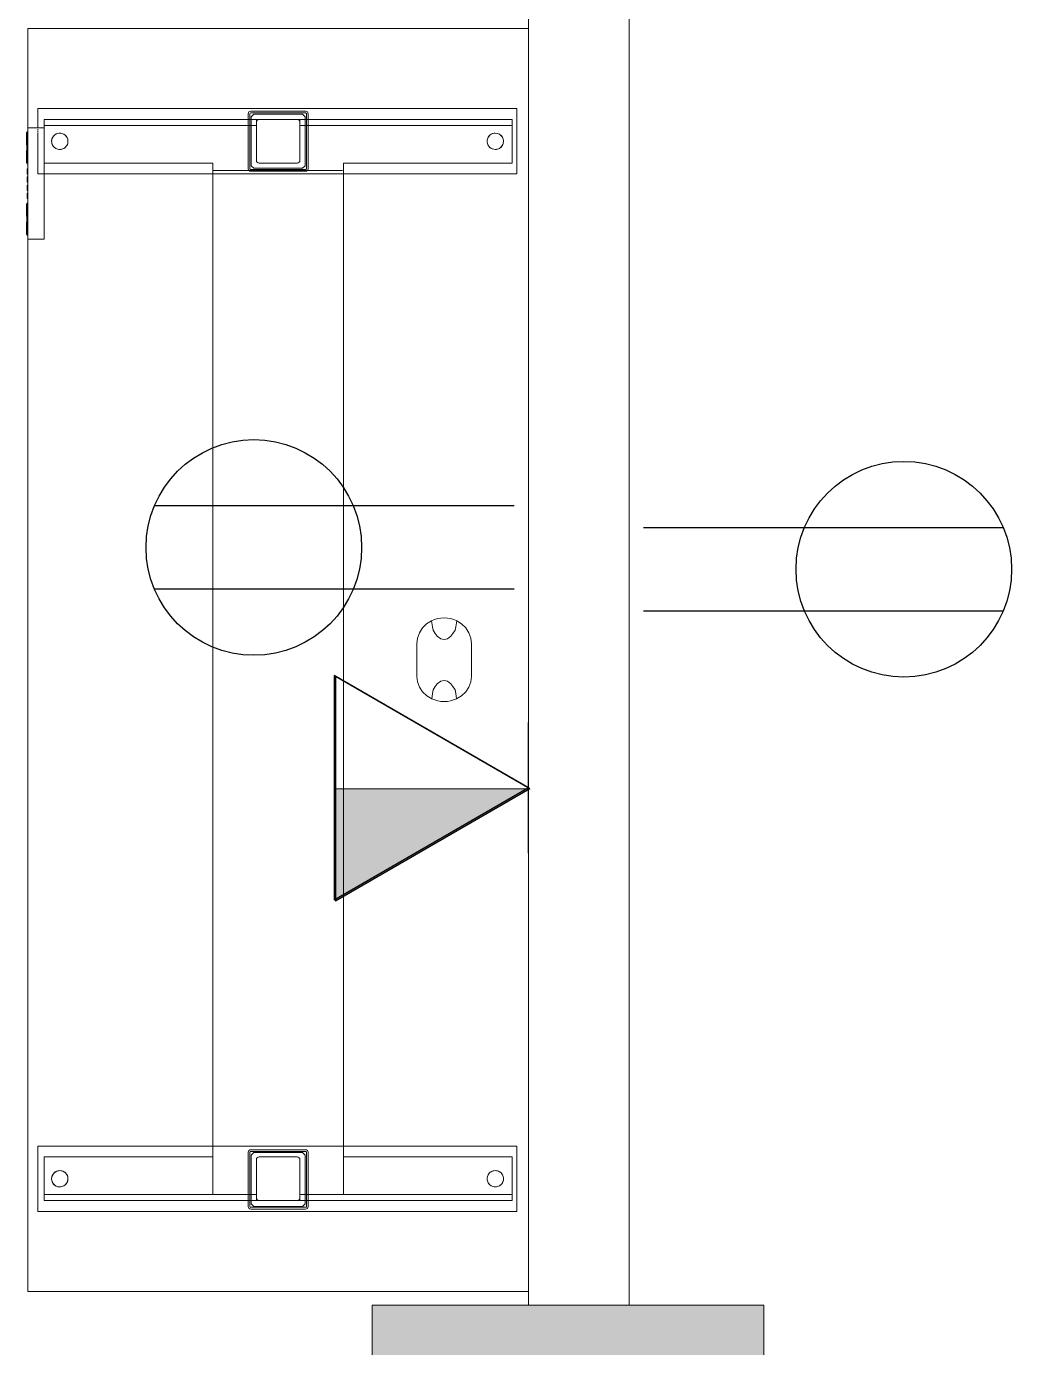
# Model space of a CAD drawing. Header units: inches. Extents: x -326 to 986, y -79 to 1436.
# Drawn here: x -9.5 to 35.8, y 11.6 to 72.2 of the extents above; entities that cross this region are included whole.
import ezdxf

# ---------------------------------------------------------------- set-up
doc = ezdxf.new("R2010")
doc.units = ezdxf.units.IN
doc.header["$MEASUREMENT"] = 0
for name, color, linetype, lineweight in [('A-ANNO-NOTE', 131, 'Continuous', 13), ('A-WALL', 113, 'Continuous', 13), ('C-PRKG', 70, 'Continuous', 9), ('I-FURN-PNLS', 30, 'Continuous', 9), ('S-COLS', 52, 'Continuous', 13)]:
    doc.layers.add(name, color=color, linetype=linetype, lineweight=lineweight)

# ---------------------------------------------------------------- blocks, each defined once
blk = doc.blocks.new('Concrete-Square-Column - 18 x 18-6977650-Level XX  POWER _ SIGNAL NEW')
at = {"layer": 'S-COLS', "lineweight": 9}
blk.add_hatch(color=7, dxfattribs=at).paths.add_polyline_path([(-3.864, -9), (9, -9), (9, 9), (-9, 9), (-9, -9)], flags=0)
at = {"layer": 'S-COLS', "color": 8, "lineweight": 20}
for p, q in [((9, 9), (-9, 9)), ((-9, 9), (-9, -9)), ((9, -9), (9, 9)), ((-9, -9), (9, -9))]:
    blk.add_line(p, q, dxfattribs=at)
blk = doc.blocks.new('Allsteel - Table - Altitude - Rectangular - 24__D x 60__W Lam - T Mold - T-Leg 2-V29-Level XX  POWER _ SIGNAL NEW')
at = {"layer": 'C-PRKG'}
for centre, ratio, start_param, end_param in [((-0.75, 7.625), 0.95, 1.091322, 2.050271), ((0.75, 7.625), 0.925752, 4.236654, 5.188124)]:
    blk.add_ellipse(centre, major_axis=(0, 1.25), ratio=ratio, start_param=start_param, end_param=end_param, dxfattribs=at)
at = {"layer": 'I-FURN-PNLS'}
for p, q in [((29, 11.5), (-29, 11.5)), ((-29, 11.5), (-29, -11.5)), ((-29, 11.5), (-29, -11.5)), ((-22.318, 10.963), (-25.318, 10.963)), ((-25.318, 10.963), (-25.318, -11.037)), ((-25.318, -11.037), (-25.318, 10.963)), ((-25.318, 10.963), (-22.318, 10.963)), ((-22.318, 3), (-22.318, 10.963)), ((-22.318, 10.963), (-22.318, 3)), ((22.318, 10.963), (22.318, 3)), ((25.318, 10.963), (22.318, 10.963)), ((22.318, 10.963), (25.318, 10.963)), ((22.318, 3), (22.318, 10.963)), ((25.318, -11.037), (25.318, 10.963)), ((25.318, 10.963), (25.318, -11.037)), ((29, -11.5), (29, 11.5)), ((29, 11.5), (29, -11.5)), ((-22.818, 10.75), (-24.818, 10.75)), ((-24.544, 10.75), (-24.818, 10.75)), ((-24.818, 10.75), (-24.818, -10.75)), ((-24.818, 1), (-24.818, 10.75)), ((-22.818, 10.75), (-24.544, 10.75)), ((-24.544, 10.75), (-24.544, 1)), ((-24.544, 1), (-24.544, 10.75)), ((-22.818, 3), (-22.818, 10.75)), ((-22.818, 3), (-22.818, 10.75)), ((22.818, 10.75), (22.818, 3)), ((22.818, 3), (22.818, 10.75)), ((24.544, 10.75), (22.818, 10.75)), ((22.818, 10.75), (24.818, 10.75)), ((24.818, 10.75), (24.544, 10.75)), ((24.544, 1), (24.544, 10.75)), ((24.544, 10.75), (24.544, 3)), ((24.818, 1), (24.818, 10.75)), ((24.818, 10.75), (24.818, -10.75)), ((0.75, 8.875), (-0.75, 8.875)), ((0.75, 8.875), (-0.75, 8.875)), ((-1.804, 8.202), (-1.531, 8.156)), ((-1.531, 8.156), (-1.804, 8.202)), ((-1.531, 8.156), (-1.375, 8.125)), ((-1.375, 8.125), (-1.531, 8.156)), ((-1.375, 8.125), (-1.219, 8.031)), ((-1.219, 8.031), (-1.375, 8.125)), ((-1.219, 8.031), (-1.094, 7.937)), ((-1.094, 7.937), (-1.219, 8.031)), ((-1.094, 7.937), (-0.969, 7.781)), ((-0.969, 7.781), (-1.094, 7.937)), ((0.969, 7.781), (1.094, 7.937)), ((1.094, 7.937), (0.969, 7.781)), ((1.094, 7.937), (1.219, 8.031)), ((1.219, 8.031), (1.094, 7.937)), ((1.219, 8.031), (1.375, 8.125)), ((1.375, 8.125), (1.219, 8.031)), ((1.375, 8.125), (1.531, 8.156)), ((1.531, 8.156), (1.375, 8.125)), ((1.531, 8.156), (1.779, 8.197)), ((1.779, 8.197), (1.531, 8.156)), ((-1.094, 7.312), (-1.219, 7.219)), ((-1.219, 7.219), (-1.094, 7.312)), ((-0.969, 7.469), (-1.094, 7.312)), ((-1.094, 7.312), (-0.969, 7.469)), ((-0.969, 7.781), (-0.938, 7.625)), ((-0.938, 7.625), (-0.969, 7.781)), ((-0.938, 7.625), (-0.969, 7.469)), ((-0.969, 7.469), (-0.938, 7.625)), ((0.938, 7.625), (0.969, 7.781)), ((0.969, 7.781), (0.938, 7.625)), ((0.969, 7.469), (0.938, 7.625)), ((0.938, 7.625), (0.969, 7.469)), ((1.094, 7.312), (0.969, 7.469)), ((0.969, 7.469), (1.094, 7.312)), ((1.219, 7.219), (1.094, 7.312)), ((1.094, 7.312), (1.219, 7.219)), ((-1.531, 7.094), (-1.804, 7.048)), ((-1.804, 7.048), (-1.531, 7.094)), ((-1.375, 7.125), (-1.531, 7.094)), ((-1.531, 7.094), (-1.375, 7.125)), ((-1.219, 7.219), (-1.375, 7.125)), ((-1.375, 7.125), (-1.219, 7.219)), ((1.375, 7.125), (1.219, 7.219)), ((1.219, 7.219), (1.375, 7.125)), ((1.531, 7.094), (1.375, 7.125)), ((1.375, 7.125), (1.531, 7.094)), ((1.779, 7.053), (1.531, 7.094)), ((1.531, 7.094), (1.779, 7.053)), ((-0.75, 6.375), (0.75, 6.375)), ((-0.75, 6.375), (0.75, 6.375)), ((22.818, 3), (-22.818, 3)), ((-22.818, 3), (-22.484, 3)), ((-22.484, 3), (24.544, 3)), ((-22.484, 2.956), (-22.484, -3)), ((-22.484, -3), (-22.484, 2.956)), ((-22.318, -3), (-22.318, 3)), ((-22.318, 3), (-22.318, -3)), ((22.318, 3), (22.318, -3)), ((22.318, -3), (22.318, 3)), ((24.544, 3), (22.818, 3)), ((24.544, 1), (24.544, 3)), ((-25.198, 1.26), (-25.198, -1.258)), ((-25.198, -1.258), (-25.198, 1.26)), ((-25.118, -1.261), (-25.118, 1.26)), ((-25.118, 1.26), (-25.118, -1.261)), ((-24.818, 1.378), (-25.08, 1.378)), ((-25.08, 1.378), (-24.818, 1.378)), ((-25.078, 1.299), (-24.818, 1.299)), ((-24.818, 1.299), (-25.078, 1.299)), ((-24.94, 1.24), (-25.058, 1.122)), ((-25.058, 1.122), (-24.94, 1.24)), ((-24.818, 1.24), (-24.94, 1.24)), ((-24.94, 1.24), (-24.818, 1.24)), ((-22.559, 1.378), (-24.818, 1.378)), ((-24.818, 1.378), (-22.559, 1.378)), ((-24.818, 1.299), (-22.558, 1.299)), ((-22.558, 1.299), (-24.818, 1.299)), ((-22.695, 1.24), (-24.818, 1.24)), ((-24.818, 1.24), (-22.695, 1.24)), ((-22.577, 1.122), (-22.695, 1.24)), ((-22.695, 1.24), (-22.577, 1.122)), ((-22.519, 1.261), (-22.519, -1.261)), ((-22.519, -1.261), (-22.519, 1.261)), ((-22.44, -1.26), (-22.44, 1.26)), ((-22.44, 1.26), (-22.44, -1.26)), ((22.484, 1.26), (22.484, -1.259)), ((22.484, -1.259), (22.484, 1.26)), ((22.563, -1.26), (22.563, 1.261)), ((22.563, 1.261), (22.563, -1.26)), ((22.602, 1.3), (24.818, 1.3)), ((24.818, 1.3), (22.602, 1.3)), ((24.818, 1.378), (22.603, 1.378)), ((22.603, 1.378), (24.818, 1.378)), ((22.728, 1.24), (22.609, 1.122)), ((22.609, 1.122), (22.728, 1.24)), ((24.818, 1.24), (22.728, 1.24)), ((22.728, 1.24), (24.818, 1.24)), ((25.093, 1.378), (24.818, 1.378)), ((24.818, 1.378), (25.093, 1.378)), ((24.818, 1.3), (25.091, 1.3)), ((25.091, 1.3), (24.818, 1.3)), ((24.972, 1.24), (24.818, 1.24)), ((24.818, 1.24), (24.972, 1.24)), ((25.09, 1.122), (24.972, 1.24)), ((24.972, 1.24), (25.09, 1.122)), ((25.13, 1.26), (25.13, -1.26)), ((25.13, -1.26), (25.13, 1.26)), ((25.211, -1.257), (25.211, 1.26)), ((25.211, 1.26), (25.211, -1.257)), ((-25.058, 1.122), (-25.058, -1.122)), ((-25.058, -1.122), (-25.058, 1.122)), ((-24.693, 1), (-24.818, 1)), ((-24.818, 0.875), (-24.818, 1)), ((-24.818, -0.875), (-24.818, 0.875)), ((-24.693, 1), (-22.943, 1)), ((-24.693, 1), (-24.544, 1)), ((-24.544, 1), (-22.943, 1)), ((-22.818, 0.875), (-22.818, -0.875)), ((-22.818, 0.875), (-22.818, -0.875)), ((-22.577, -1.122), (-22.577, 1.122)), ((-22.577, 1.122), (-22.577, -1.122)), ((22.609, 1.122), (22.609, -1.122)), ((22.609, -1.122), (22.609, 1.122)), ((22.818, -0.875), (22.818, 0.875)), ((22.818, 0.875), (22.818, -0.875)), ((22.943, 1), (24.693, 1)), ((22.943, 1), (24.544, 1)), ((24.693, 1), (24.544, 1)), ((24.818, 1), (24.693, 1)), ((24.818, 0.875), (24.818, 1)), ((24.818, -0.875), (24.818, 0.875)), ((25.09, -1.122), (25.09, 1.122)), ((25.09, 1.122), (25.09, -1.122)), ((-25.058, -1.122), (-24.94, -1.24)), ((-24.94, -1.24), (-25.058, -1.122)), ((-24.818, -1), (-24.818, -0.875)), ((-24.693, -1), (-24.818, -1)), ((-24.818, -10.75), (-24.818, -1)), ((-22.943, -1), (-24.693, -1)), ((-24.544, -1), (-24.693, -1)), ((-24.544, -1), (-24.544, -10.75)), ((-22.943, -1), (-24.544, -1)), ((-24.544, -10.75), (-24.544, -1)), ((-22.695, -1.24), (-22.577, -1.122)), ((-22.577, -1.122), (-22.695, -1.24)), ((22.609, -1.122), (22.728, -1.24)), ((22.728, -1.24), (22.609, -1.122)), ((24.693, -1), (22.943, -1)), ((24.544, -1), (22.943, -1)), ((24.544, -10.75), (24.544, -1)), ((24.544, -1), (24.693, -1)), ((24.544, -3), (24.544, -1)), ((24.818, -1), (24.693, -1)), ((24.818, -1), (24.818, -0.875)), ((24.818, -10.75), (24.818, -1)), ((24.972, -1.24), (25.09, -1.122)), ((25.09, -1.122), (24.972, -1.24)), ((-24.818, -1.299), (-25.079, -1.299)), ((-25.079, -1.299), (-24.818, -1.299)), ((-25.078, -1.378), (-24.818, -1.378)), ((-24.818, -1.378), (-25.078, -1.378)), ((-24.94, -1.24), (-24.818, -1.24)), ((-24.818, -1.24), (-24.94, -1.24)), ((-24.818, -1.24), (-22.695, -1.24)), ((-22.695, -1.24), (-24.818, -1.24)), ((-22.558, -1.299), (-24.818, -1.299)), ((-24.818, -1.299), (-22.558, -1.299)), ((-24.818, -1.378), (-22.559, -1.378)), ((-22.559, -1.378), (-24.818, -1.378)), ((24.818, -1.299), (22.602, -1.299)), ((22.602, -1.299), (24.818, -1.299)), ((22.603, -1.378), (24.818, -1.378)), ((24.818, -1.378), (22.603, -1.378)), ((22.728, -1.24), (24.818, -1.24)), ((24.818, -1.24), (22.728, -1.24)), ((24.818, -1.24), (24.972, -1.24)), ((24.972, -1.24), (24.818, -1.24)), ((25.092, -1.299), (24.818, -1.299)), ((24.818, -1.299), (25.092, -1.299)), ((24.818, -1.378), (25.091, -1.378)), ((25.091, -1.378), (24.818, -1.378)), ((-22.818, -3), (22.818, -3)), ((-22.818, -10.75), (-22.818, -3)), ((-22.818, -10.75), (-22.818, -3)), ((-22.484, -3), (-22.818, -3)), ((24.544, -3), (-22.484, -3)), ((-22.318, -10.75), (-22.318, -3)), ((-22.318, -3), (-22.318, -10.75)), ((22.318, -3), (22.318, -11.037)), ((22.318, -11.037), (22.318, -3)), ((22.818, -10.75), (22.818, -3)), ((22.818, -3), (22.818, -10.75)), ((22.818, -3), (24.544, -3)), ((24.544, -3), (24.544, -10.75)), ((-24.818, -10.75), (-22.818, -10.75)), ((-24.544, -10.75), (-24.818, -10.75)), ((-24.544, -10.75), (-24.294, -10.75)), ((-24.441, -10.75), (-24.441, -11.5)), ((-24.19, -10.75), (-24.441, -10.75)), ((-24.441, -10.75), (-23.939, -10.75)), ((-24.294, -10.75), (-22.818, -10.75)), ((-23.939, -10.75), (-24.19, -10.75)), ((-22.818, -10.75), (-23.939, -10.75)), ((-23.939, -10.75), (-22.818, -10.75)), ((-19.823, -10.75), (-22.818, -10.75)), ((-22.818, -10.75), (-19.823, -10.75)), ((-22.318, -11.037), (-22.318, -10.75)), ((-22.318, -10.75), (-22.318, -11.037)), ((-19.322, -10.75), (-19.823, -10.75)), ((-19.823, -10.75), (-19.322, -10.75)), ((-19.322, -11.5), (-19.322, -10.75)), ((24.818, -10.75), (22.818, -10.75)), ((22.818, -10.75), (24.544, -10.75)), ((24.818, -10.75), (24.544, -10.75)), ((29, -11.5), (-29, -11.5)), ((-29, -11.5), (29, -11.5)), ((-25.318, -11.037), (-24.441, -11.037)), ((-24.441, -11.037), (-25.318, -11.037)), ((-24.441, -11.5), (-23.939, -11.5)), ((-23.939, -11.5), (-24.441, -11.5)), ((-24.373, -11.037), (-24.324, -11.037)), ((-24.324, -11.037), (-24.373, -11.037)), ((-24.294, -11.037), (-24.229, -11.037)), ((-24.229, -11.037), (-24.294, -11.037)), ((-24.253, -11.5), (-24.253, -11.547)), ((-24.211, -11.5), (-24.211, -11.5)), ((-24.19, -11.037), (-22.318, -11.037)), ((-22.318, -11.037), (-24.19, -11.037)), ((-24.096, -11.5), (-24.161, -11.5)), ((-24.161, -11.5), (-24.096, -11.5)), ((-24.07, -11.5), (-23.939, -11.5)), ((-23.939, -11.5), (-24.07, -11.5)), ((-23.105, -11.5), (-23.939, -11.5)), ((-23.939, -11.5), (-23.105, -11.5)), ((-19.823, -11.5), (-23.939, -11.5)), ((-23.939, -11.5), (-23.105, -11.5)), ((-23.105, -11.5), (-23.105, -11.5)), ((-23.105, -11.5), (-20.677, -11.5)), ((-22.79, -11.547), (-22.79, -11.5)), ((-22.557, -11.5), (-22.557, -11.531)), ((-22.557, -11.5), (-22.309, -11.5)), ((-22.309, -11.5), (-22.557, -11.5)), ((-22.309, -11.531), (-22.309, -11.5)), ((-22.182, -11.5), (-22.182, -11.531)), ((-22.182, -11.5), (-21.934, -11.5)), ((-21.934, -11.5), (-22.182, -11.5)), ((-21.934, -11.531), (-21.934, -11.5)), ((-21.807, -11.5), (-21.807, -11.531)), ((-21.807, -11.5), (-21.559, -11.5)), ((-21.559, -11.5), (-21.807, -11.5)), ((-21.559, -11.531), (-21.559, -11.5)), ((-21.432, -11.5), (-21.432, -11.531)), ((-21.432, -11.5), (-21.184, -11.5)), ((-21.184, -11.5), (-21.432, -11.5)), ((-21.184, -11.531), (-21.184, -11.5)), ((-20.972, -11.5), (-20.972, -11.547)), ((-19.823, -11.5), (-20.658, -11.5)), ((-20.658, -11.5), (-20.658, -11.5)), ((-20.658, -11.5), (-19.823, -11.5)), ((-20.658, -11.5), (-19.823, -11.5)), ((-19.742, -11.5), (-19.823, -11.5)), ((-19.823, -11.5), (-19.693, -11.5)), ((-19.823, -11.5), (-19.322, -11.5)), ((-19.322, -11.5), (-19.823, -11.5)), ((-19.693, -11.5), (-19.742, -11.5)), ((-19.601, -11.5), (-19.666, -11.5)), ((-19.666, -11.5), (-19.601, -11.5)), ((-19.509, -11.5), (-19.551, -11.5)), ((-19.551, -11.5), (-19.509, -11.5)), ((-19.509, -11.547), (-19.509, -11.5)), ((22.318, -11.037), (25.318, -11.037)), ((25.318, -11.037), (22.318, -11.037)), ((-24.222, -11.547), (-24.222, -11.563)), ((-24.222, -11.547), (-23.939, -11.547)), ((-23.939, -11.547), (-24.222, -11.547)), ((-24.222, -11.563), (-23.656, -11.563)), ((-23.656, -11.563), (-24.222, -11.563)), ((-23.939, -11.547), (-23.656, -11.547)), ((-23.656, -11.547), (-23.939, -11.547)), ((-23.105, -11.547), (-23.939, -11.547)), ((-23.939, -11.547), (-23.939, -11.547)), ((-23.939, -11.547), (-23.105, -11.547)), ((-23.656, -11.563), (-23.656, -11.547)), ((-23.388, -11.547), (-23.388, -11.563)), ((-23.388, -11.547), (-23.105, -11.547)), ((-23.105, -11.547), (-23.388, -11.547)), ((-23.388, -11.563), (-22.822, -11.563)), ((-22.822, -11.563), (-23.388, -11.563)), ((-23.105, -11.547), (-22.822, -11.547)), ((-22.822, -11.547), (-23.105, -11.547)), ((-23.105, -11.547), (-23.105, -11.547)), ((-22.822, -11.563), (-22.822, -11.547)), ((-22.557, -11.531), (-22.309, -11.531)), ((-22.309, -11.531), (-22.557, -11.531)), ((-22.182, -11.531), (-21.934, -11.531)), ((-21.934, -11.531), (-22.182, -11.531)), ((-21.807, -11.531), (-21.559, -11.531)), ((-21.559, -11.531), (-21.807, -11.531)), ((-21.432, -11.531), (-21.184, -11.531)), ((-21.184, -11.531), (-21.432, -11.531)), ((-20.941, -11.547), (-20.941, -11.563)), ((-20.941, -11.547), (-20.658, -11.547)), ((-20.658, -11.547), (-20.941, -11.547)), ((-20.941, -11.563), (-20.375, -11.563)), ((-20.375, -11.563), (-20.941, -11.563)), ((-20.658, -11.547), (-20.375, -11.547)), ((-20.375, -11.547), (-20.658, -11.547)), ((-19.823, -11.547), (-20.658, -11.547)), ((-20.658, -11.547), (-20.658, -11.547)), ((-20.658, -11.547), (-19.823, -11.547)), ((-20.375, -11.563), (-20.375, -11.547)), ((-20.106, -11.547), (-20.106, -11.563)), ((-20.106, -11.547), (-19.823, -11.547)), ((-19.823, -11.547), (-20.106, -11.547)), ((-20.106, -11.563), (-19.54, -11.563)), ((-19.54, -11.563), (-20.106, -11.563)), ((-19.823, -11.547), (-19.54, -11.547)), ((-19.54, -11.547), (-19.823, -11.547)), ((-19.823, -11.547), (-19.823, -11.547)), ((-19.54, -11.563), (-19.54, -11.547))]:
    blk.add_line(p, q, dxfattribs=at)
at = {"layer": 'I-FURN-PNLS', "flags": 128}
for points in [[(-0.75, 8.875), (-1.007, 8.845), (-1.252, 8.758), (-1.473, 8.616), (-1.66, 8.428), (-1.804, 8.202)], [(-1.804, 8.202), (-1.66, 8.428), (-1.473, 8.616), (-1.252, 8.758), (-1.007, 8.845), (-0.75, 8.875)], [(1.779, 8.197), (1.639, 8.425), (1.457, 8.615), (1.241, 8.757), (1.001, 8.845), (0.75, 8.875)], [(1.779, 8.197), (1.639, 8.425), (1.457, 8.615), (1.241, 8.757), (1.001, 8.845), (0.75, 8.875)], [(-1.804, 7.048), (-1.66, 6.822), (-1.473, 6.634), (-1.252, 6.492), (-1.007, 6.405), (-0.75, 6.375)], [(-1.804, 7.048), (-1.66, 6.822), (-1.473, 6.634), (-1.252, 6.492), (-1.007, 6.405), (-0.75, 6.375)], [(0.75, 6.375), (1.001, 6.405), (1.241, 6.493), (1.457, 6.635), (1.639, 6.825), (1.779, 7.053)], [(1.779, 7.053), (1.639, 6.825), (1.457, 6.635), (1.241, 6.493), (1.001, 6.405), (0.75, 6.375)]]:
    blk.add_lwpolyline(points, dxfattribs=at)
at = {"layer": 'I-FURN-PNLS'}
for centre, radius, start, end in [((-23.819, 9.975), 0.375, 30, 180), ((-23.819, 9.975), 0.375, 60, 180), ((23.819, 9.975), 0.375, 105, 135), ((23.819, 9.975), 0.375, 105, 120), ((23.819, 9.975), 0.375, 75, 105), ((23.819, 9.975), 0.375, 60, 105), ((23.819, 9.975), 0.375, 30, 75), ((-23.819, 9.975), 0.375, 180, 195), ((-23.819, 9.975), 0.375, 180, 255), ((-23.819, 9.975), 0.375, 195, 210), ((-23.819, 9.975), 0.375, 210, 225), ((-23.819, 9.975), 0.375, 225, 240), ((-23.819, 9.975), 0.375, 285, 360), ((-23.819, 9.975), 0.375, 45, 60), ((-23.819, 9.975), 0.375, 300, 315), ((-23.819, 9.975), 0.375, 0, 45), ((-23.819, 9.975), 0.375, 315, 360), ((-23.819, 9.975), 0.375, 0, 30), ((23.819, 9.975), 0.375, 135, 180), ((23.819, 9.975), 0.375, 150, 180), ((23.819, 9.975), 0.375, 180, 195), ((23.819, 9.975), 0.375, 180, 210), ((23.819, 9.975), 0.375, 195, 210), ((23.819, 9.975), 0.375, 135, 150), ((23.819, 9.975), 0.375, 210, 225), ((23.819, 9.975), 0.375, 210, 225), ((23.819, 9.975), 0.375, 120, 135), ((23.819, 9.975), 0.375, 225, 240), ((23.819, 9.975), 0.375, 225, 240), ((23.819, 9.975), 0.375, 30, 60), ((23.819, 9.975), 0.375, 300, 360), ((23.819, 9.975), 0.375, 300, 315), ((23.819, 9.975), 0.375, 315, 345), ((23.819, 9.975), 0.375, 15, 30), ((23.819, 9.975), 0.375, 15, 30), ((23.819, 9.975), 0.375, 360, 15), ((23.819, 9.975), 0.375, 0, 15), ((23.819, 9.975), 0.375, 345, 0), ((-23.819, 9.975), 0.375, 240, 255), ((-23.819, 9.975), 0.375, 255, 270), ((-23.819, 9.975), 0.375, 255, 270), ((-23.819, 9.975), 0.375, 270, 285), ((-23.819, 9.975), 0.375, 270, 285), ((-23.819, 9.975), 0.375, 285, 300), ((23.819, 9.975), 0.375, 240, 255), ((23.819, 9.975), 0.375, 240, 255), ((23.819, 9.975), 0.375, 255, 270), ((23.819, 9.975), 0.375, 255, 270), ((23.819, 9.975), 0.375, 270, 300), ((23.819, 9.975), 0.375, 270, 285), ((23.819, 9.975), 0.375, 285, 300), ((-25.08, 1.26), 0.118, 89.9999, 180), ((-25.08, 1.26), 0.118, 89.9999, 180), ((-25.078, 1.26), 0.0394, 89.99984, 180), ((-25.078, 1.26), 0.0394, 89.99984, 180), ((-22.559, 1.26), 0.118, 360, 89.9999), ((-22.559, 1.26), 0.118, 360, 89.9999), ((-22.558, 1.261), 0.0385, 360, 89.99984), ((-22.558, 1.261), 0.0385, 0, 89.99984), ((22.603, 1.26), 0.118, 90.00005, 180), ((22.603, 1.26), 0.118, 90.00005, 180), ((22.602, 1.261), 0.0385, 90.00003, 180), ((22.602, 1.261), 0.0385, 165, 180), ((22.602, 1.261), 0.0385, 135.00001, 165), ((22.602, 1.261), 0.0385, 90.00003, 135.00001), ((25.091, 1.26), 0.0394, 360, 90.00003), ((25.091, 1.26), 0.0394, 360, 90.00003), ((25.093, 1.26), 0.118, 360, 90.00005), ((25.093, 1.26), 0.118, 360, 90.00005), ((-24.693, 0.875), 0.125, 90, 180), ((-24.693, 0.875), 0.125, 90, 180), ((-22.943, 0.875), 0.125, 360, 90), ((-22.943, 0.875), 0.125, 360, 90), ((22.943, 0.875), 0.125, 90, 180), ((22.943, 0.875), 0.125, 90, 180), ((24.693, 0.875), 0.125, 360, 90), ((24.693, 0.875), 0.125, 360, 90), ((-24.693, -0.875), 0.125, 180, 270), ((-24.693, -0.875), 0.125, 180, 270), ((-22.943, -0.875), 0.125, 270, 0), ((-22.943, -0.875), 0.125, 270, 0), ((22.943, -0.875), 0.125, 180, 270), ((22.943, -0.875), 0.125, 180, 270), ((24.693, -0.875), 0.125, 270, 360), ((24.693, -0.875), 0.125, 270, 0), ((-25.078, -1.258), 0.12, 180, 270), ((-25.078, -1.258), 0.12, 180, 270), ((-25.079, -1.261), 0.0385, 180, 269.99996), ((-25.079, -1.261), 0.0385, 180, 269.99996), ((-22.559, -1.26), 0.118, 270, 360), ((-22.559, -1.26), 0.118, 270, 0), ((-22.558, -1.261), 0.0385, 269.99996, 0), ((-22.558, -1.261), 0.0385, 269.99996, 360), ((22.603, -1.259), 0.118, 180, 270), ((22.603, -1.259), 0.118, 180, 270), ((22.602, -1.26), 0.0385, 180, 270.00004), ((22.602, -1.26), 0.0385, 180, 270.00004), ((25.091, -1.257), 0.12, 270, 360), ((25.091, -1.257), 0.12, 270, 0), ((25.092, -1.26), 0.0385, 270.00004, 0), ((25.092, -1.26), 0.0385, 270.00004, 360), ((-23.819, -10.029), 0.375, 105, 150), ((-23.819, -10.029), 0.375, 75, 135), ((-23.819, -10.029), 0.375, 75, 105), ((-23.819, -10.029), 0.375, 45, 75), ((-23.819, -10.029), 0.375, 60, 75), ((-23.819, -10.029), 0.375, 45, 60), ((23.819, -10.029), 0.375, 60, 165), ((23.819, -10.029), 0.375, 120, 135), ((23.819, -10.029), 0.375, 105, 120), ((23.819, -10.029), 0.375, 90, 105), ((23.819, -10.029), 0.375, 75, 90), ((23.819, -10.029), 0.375, 60, 75), ((23.819, -10.029), 0.375, 360, 60), ((23.819, -10.029), 0.375, 45, 60), ((-23.819, -10.029), 0.375, 165, 180), ((-23.819, -10.029), 0.375, 165, 180), ((-23.819, -10.029), 0.375, 180, 195), ((-23.819, -10.029), 0.375, 180, 210), ((-23.819, -10.029), 0.375, 150, 165), ((-23.819, -10.029), 0.375, 150, 165), ((-23.819, -10.029), 0.375, 195, 240), ((-23.819, -10.029), 0.375, 135, 150), ((-23.819, -10.029), 0.375, 210, 225), ((-23.819, -10.029), 0.375, 225, 240), ((-23.819, -10.029), 0.375, 240, 345), ((-23.819, -10.029), 0.375, 300, 315), ((-23.819, -10.029), 0.375, 0, 45), ((-23.819, -10.029), 0.375, 30, 45), ((-23.819, -10.029), 0.375, 315, 330), ((-23.819, -10.029), 0.375, 0, 30), ((-23.819, -10.029), 0.375, 330, 360), ((-23.819, -10.029), 0.375, 345, 360), ((23.819, -10.029), 0.375, 165, 180), ((23.819, -10.029), 0.375, 165, 180), ((23.819, -10.029), 0.375, 180, 195), ((23.819, -10.029), 0.375, 180, 0), ((23.819, -10.029), 0.375, 150, 165), ((23.819, -10.029), 0.375, 195, 255), ((23.819, -10.029), 0.375, 135, 150), ((23.819, -10.029), 0.375, 255, 360), ((23.819, -10.029), 0.375, 30, 45), ((23.819, -10.029), 0.375, 15, 30), ((23.819, -10.029), 0.375, 0, 15), ((-23.819, -10.029), 0.375, 240, 270), ((-23.819, -10.029), 0.375, 270, 300)]:
    blk.add_arc(centre, radius, start, end, dxfattribs=at)

msp = doc.modelspace()

# ---------------------------------------------------------------- hatches: boundary and pattern name
at = {"layer": 'A-ANNO-NOTE', "lineweight": 9}
msp.add_hatch(color=256, dxfattribs=at).paths.add_polyline_path([(4.713, 32.088), (4.713, 37.245), (13.645, 37.245)], flags=0)

# ---------------------------------------------------------------- linework, layer by layer
at = {"layer": 'A-ANNO-NOTE', "lineweight": 30}
for p, q in [((12.924, 50.238), (-3.602, 50.238)), ((12.924, 50.238), (-3.602, 50.238)), ((18.856, 49.238), (35.382, 49.238)), ((18.856, 49.238), (35.382, 49.238)), ((12.924, 46.406), (-3.602, 46.406)), ((18.856, 45.406), (35.382, 45.406)), ((13.578, 37.284), (4.645, 42.441)), ((4.645, 42.441), (4.645, 32.127)), ((13.645, 37.245), (4.713, 42.402)), ((4.713, 42.402), (4.713, 32.088)), ((13.578, 34.284), (13.578, 40.284)), ((13.578, 37.284), (4.645, 32.127)), ((13.645, 37.245), (4.713, 32.088))]:
    msp.add_line(p, q, dxfattribs=at)
at = {"layer": 'A-ANNO-NOTE', "lineweight": 9}
for p, q in [((13.645, 37.245), (4.713, 32.088)), ((4.713, 32.088), (4.713, 37.245)), ((4.713, 37.245), (13.645, 37.245))]:
    msp.add_line(p, q, dxfattribs=at)
at = {"layer": 'A-ANNO-NOTE', "lineweight": 30}
for centre in [(0.962, 48.322), (30.818, 47.322)]:
    msp.add_circle(centre, 4.95, dxfattribs=at)
at = {"layer": 'A-WALL'}
for p, q in [((18.203, 13.534), (18.203, 133.534)), ((13.578, 128.909), (13.578, 13.534))]:
    msp.add_line(p, q, dxfattribs=at)

# ---------------------------------------------------------------- block references
at = {"layer": 'I-FURN-PNLS', "rotation": 270.0000000000008}
msp.add_blockref('Allsteel - Table - Altitude - Rectangular - 24__D x 60__W Lam - T Mold - T-Leg 2-V29-Level XX  POWER _ SIGNAL NEW', (2.078, 43.154), dxfattribs=at)
at = {"layer": 'S-COLS', "lineweight": 9}
msp.add_blockref('Concrete-Square-Column - 18 x 18-6977650-Level XX  POWER _ SIGNAL NEW', (15.39, 4.534), dxfattribs=at)

doc.saveas('drawing.dxf')
